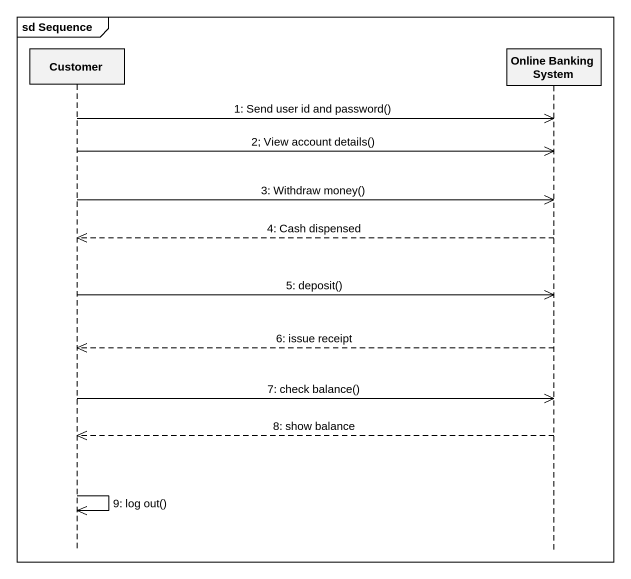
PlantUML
@startuml
mainframe sd Sequence
hide footbox
participant Customer
participant "Online Banking System" as Online_Banking_System

Customer ->> Online_Banking_System : 1: Send user id and password()
Customer ->> Online_Banking_System : 2; View account details()
Customer ->> Online_Banking_System : 3: Withdraw money()
Online_Banking_System -->> Customer : 4: Cash dispensed
Customer ->> Online_Banking_System : 5: deposit()
Online_Banking_System -->> Customer : 6: issue receipt
Customer ->> Online_Banking_System : 7: check balance()
Online_Banking_System -->> Customer : 8: show balance
Customer ->> Customer : 9: log out()
@enduml
